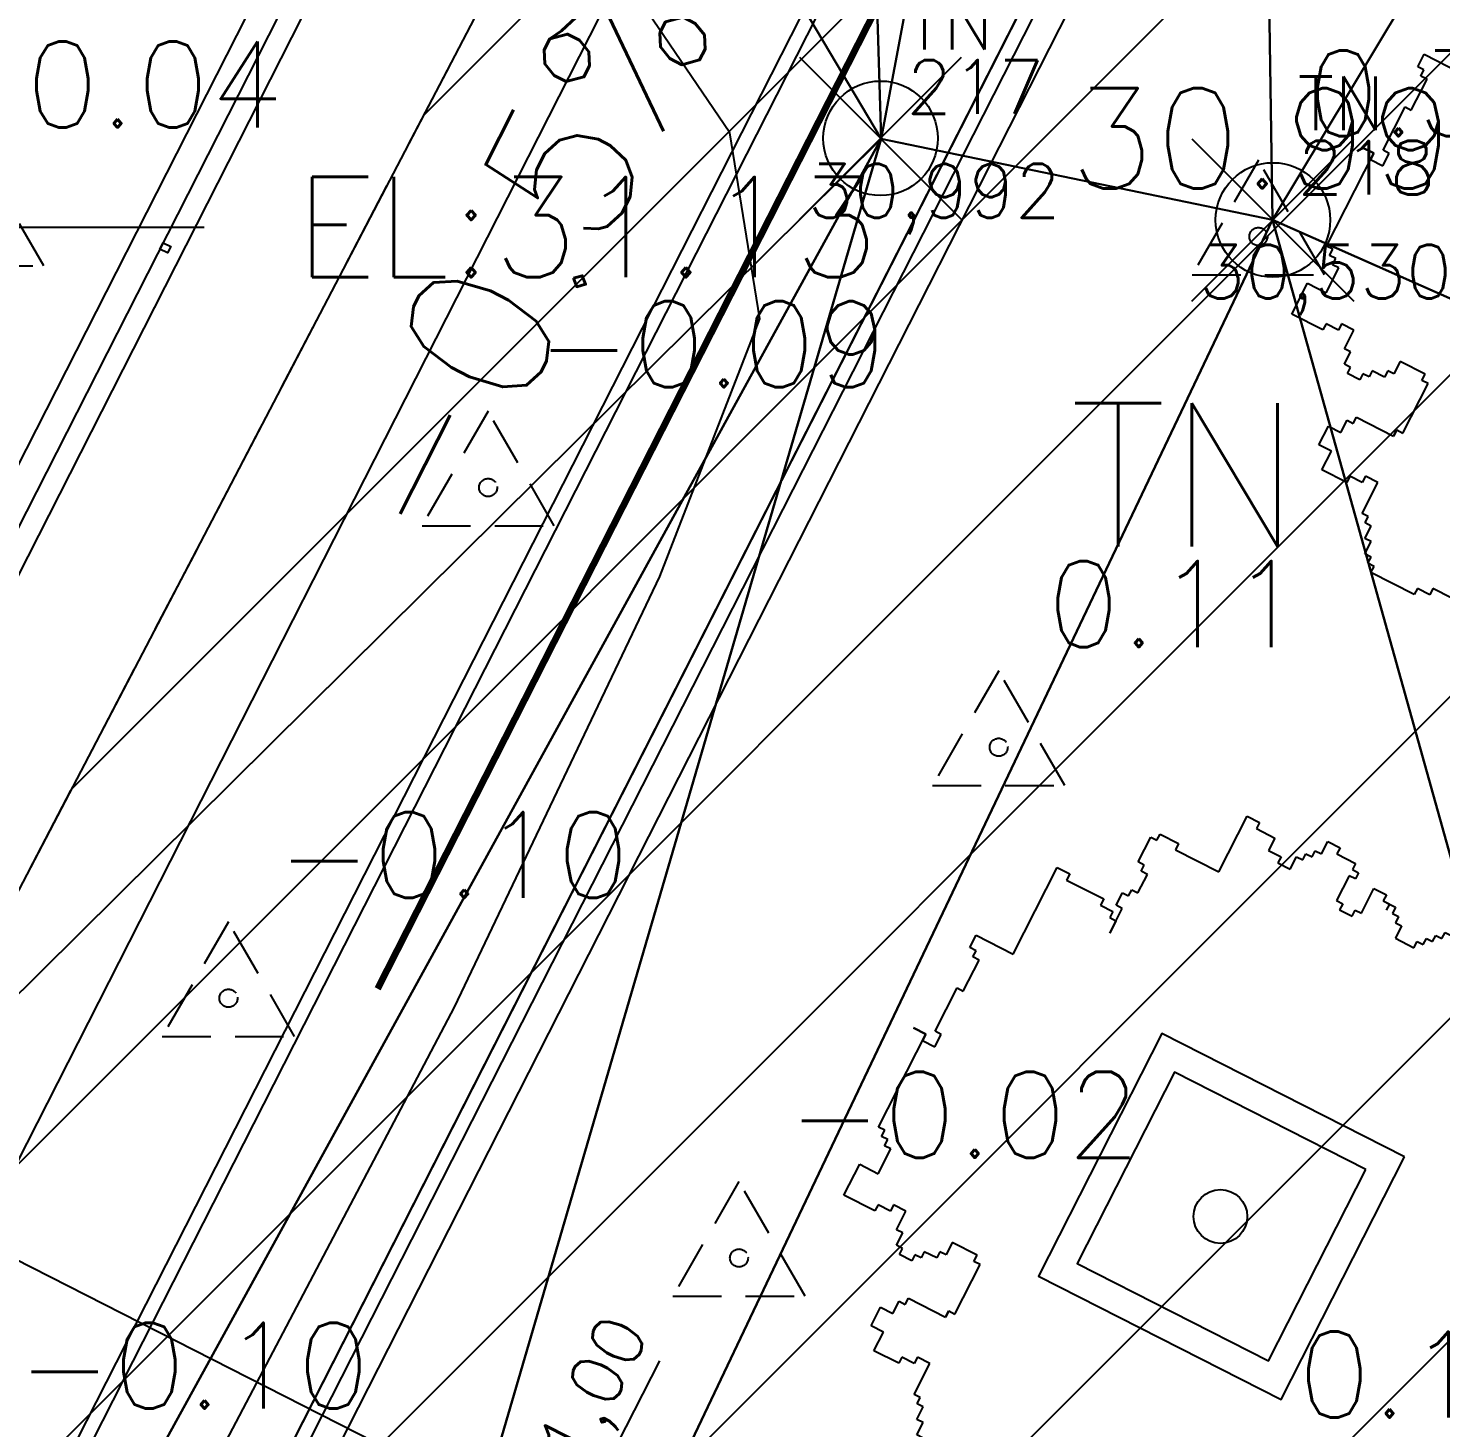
# Model space of a CAD drawing. Header units: metres. Extents: x 543100 to 543604, y 9574012 to 9574398.
# Drawn here: x 543218.71 to 543228.57, y 9574293.94 to 9574303.71 of the extents above; entities that cross this region are included whole.
import ezdxf

# ---------------------------------------------------------------- set-up
doc = ezdxf.new("R2010")
doc.units = ezdxf.units.M
doc.header["$LTSCALE"] = 0.1
for name, pattern in [('CONTINUO', [0]), ('DASHED2', [9.524999999999999, 6.35, -3.175]), ('HIDDEN', [9.524999999999999, 6.35, -3.175])]:
    doc.linetypes.add(name, pattern=pattern)
for name, color, linetype in [('###C_TOPO_TEXT', 7, 'Continuous'), ('#PROJ_PLATOS', 2, 'HIDDEN'), ('_TN', 2, 'CONTINUO'), ('Area praça', 5, 'Continuous'), ('C-TOPO-TEXT', 7, 'Continuous'), ('CurvasTG', 7, 'CONTINUO'), ('HACHURA', 1, 'Continuous'), ('IMPL_CANTEIRO', 8, 'Continuous'), ('IMPL_CERCA', 8, 'Continuous'), ('IMPL_MEIO FIO', 8, 'Continuous'), ('IMPL_NIVEL', 8, 'Continuous'), ('IMPL_VEGETAÇÃO', 8, 'Continuous'), ('IMPL_ÁRVORES', 8, 'Continuous'), ('IMPLANTAÇÃO', 1, 'Continuous'), ('MalhaTriTG', 7, 'CONTINUO'), ('PROJ_PLATOS', 2, 'DASHED2'), ('PROJ_TERRA_PERFIS', 2, 'Continuous'), ('TOPO_PONTOS', 2, 'Continuous'), ('V-NODE', 1, 'Continuous'), ('V-NODE-TEXT', 1, 'Continuous'), ('XREF_IMPLNTACAO', 2, 'Continuous')]:
    doc.layers.add(name, color=color, linetype=linetype)
doc.layers.get('IMPLANTAÇÃO').off()
doc.styles.add('ROMANS', font='romans', dxfattribs={"height": 0.2})
doc.styles.add('SIMPLEX', font='simplex', dxfattribs={"height": 0.2})
doc.styles.get("Standard").update_dxf_attribs({"font": 'simplex.shx'})
doc.dimstyles.get("Standard").update_dxf_attribs({"dimtxt": 0.18, "dimasz": 0.18, "dimexe": 0.18, "dimexo": 0.0625, "dimgap": 0.09, "dimtad": 0, "dimtih": 1, "dimtoh": 1, "dimdec": 4, "dimzin": 0, "dimdsep": 46, "dimtxsty": 'Standard', "dimcen": 0.09, "dimadec": 0, "dimazin": 0, "dimtfac": 1, "dimtdec": 4, "dimtofl": 0, "dimtmove": 0, "dimatfit": 3, "dimfxl": 1, "dimtolj": 1, "dimtzin": 0, "dimarcsym": 0})

# ---------------------------------------------------------------- blocks, each defined once
blk = doc.blocks.new('A$C76815E95')
at = {"layer": 'HACHURA'}
h = blk.add_hatch(dxfattribs=at)
h.set_pattern_fill('ANSI31', color=1, scale=0.5, style=0)
h.set_pattern_definition([(45, (-56.71623454557266, -140.2760906778276), (-1.122532015133644, 1.122532015133644), [])])
h.paths.add_polyline_path([(78.50253660278395, -21.53023425675929), (78.1706479433924, -22.02040452882648), (30.00293476006482, -129.1186275184155), (23.85615117452107, -140.2760906778276), (-56.71623454557266, -83.83502537757158), (-56.29154449922498, -82.40403590723872), (-2.601691384217702, 20.28950879722834), (78.41679475666024, -21.48937489651144)])
at = {"layer": 'HACHURA', "color": 8, "elevation": 30.47163635617762, "flags": 128}
blk.add_lwpolyline([(78.50253660278395, -21.53023425675929), (78.1706479433924, -22.02040452882648), (30.00293476006482, -129.1186275184155), (23.85615117452107, -140.2760906778276), (-56.71623454557266, -83.83502537757158), (-56.29154449922498, -82.40403590723872), (-2.601691384217702, 20.28950879722834), (78.41679475666024, -21.48937489651144)], close=True, dxfattribs=at)
blk = doc.blocks.new('Arv-sup')
at = {"layer": 'IMPL_VEGETAÇÃO', "color": 2}
for p, q in [((-0.415055821887476, 2.138491807605618), (-0.3374561002065271, 2.138491807605618)), ((-0.415055821887476, 2.060930780092463), (-0.415055821887476, 2.138491807605618)), ((-0.3374561002065271, 2.138491807605618), (-0.3374561002065271, 2.09971129384904)), ((-0.8806546373597381, 2.060930780092463), (-0.8030544302922191, 2.060930780092463)), ((-0.8806546373597381, 1.71190549425117), (-0.8806546373597381, 2.060930780092463)), ((-0.8030544302922191, 2.060930780092463), (-0.8030544302922191, 2.022150266335885)), ((-0.4538556827279496, 2.060930780092463), (-0.415055821887476, 2.060930780092463)), ((-0.4538556827279496, 2.022150266335885), (-0.4538556827279496, 2.060930780092463)), ((-0.3374561002065271, 2.09971129384904), (-0.2210565176851027, 2.09971129384904)), ((-0.2210565176851027, 2.09971129384904), (-0.2210565176851027, 2.060930780092463)), ((-0.2210565176851027, 2.060930780092463), (-0.1822566568446291, 2.060930780092463)), ((-0.1822566568446291, 2.060930780092463), (-0.1822566568446291, 2.022150266335885)), ((-0.8030544302922191, 2.022150266335885), (-0.6866548477707966, 2.022150266335885)), ((-0.6866548477707966, 2.022150266335885), (-0.6866548477707966, 1.94458890780669)), ((-0.5314554044088986, 1.983369752579293), (-0.492655543568425, 1.983369752579293)), ((-0.5314554044088986, 1.905808394050112), (-0.5314554044088986, 1.983369752579293)), ((-0.492655543568425, 2.022150266335885), (-0.4538556827279496, 2.022150266335885)), ((-0.492655543568425, 1.983369752579293), (-0.492655543568425, 2.022150266335885)), ((-0.2210565176851027, 2.022150266335885), (-0.2210565176851027, 1.86702788029352)), ((-0.1822566568446291, 2.022150266335885), (-0.2210565176851027, 2.022150266335885)), ((-0.06585707432320476, 2.022150266335885), (0.01174264735774422, 2.022150266335885)), ((-0.06585707432320476, 1.86702788029352), (-0.06585707432320476, 2.022150266335885)), ((0.01174264735774422, 2.022150266335885), (0.01174264735774422, 1.983369752579293)), ((0.01174264735774422, 1.983369752579293), (0.05054250819821782, 1.983369752579293)), ((0.01174264735774422, 1.983369752579293), (0.08934236903869142, 1.983369752579293)), ((0.05054250819821782, 1.983369752579293), (0.05054250819821782, 1.94458890780669)), ((0.08934236903869142, 1.983369752579293), (0.08934236903869142, 1.94458890780669)), ((0.3997412557624873, 1.983369752579293), (0.4773414628300063, 1.983369752579293)), ((0.3997412557624873, 1.94458890780669), (0.3997412557624873, 1.983369752579293)), ((0.4773414628300063, 1.983369752579293), (0.4773414628300063, 1.905808394050112)), ((-0.6866548477707966, 1.94458890780669), (-0.6090551260898476, 1.94458890780669)), ((-0.6090551260898476, 1.94458890780669), (-0.6090551260898476, 1.905808394050112)), ((-0.6090551260898476, 1.905808394050112), (-0.5314554044088986, 1.905808394050112)), ((0.08934236903869142, 1.94458890780669), (0.1281422298791668, 1.94458890780669)), ((0.1281422298791668, 1.94458890780669), (0.1281422298791668, 1.905808394050112)), ((0.1281422298791668, 1.905808394050112), (0.1669420907196404, 1.905808394050112)), ((0.1669420907196404, 1.905808394050112), (0.1669420907196404, 1.828247366536942)), ((0.3221415340815383, 1.905808394050112), (0.3609413949220137, 1.905808394050112)), ((0.3221415340815383, 1.86702788029352), (0.3221415340815383, 1.905808394050112)), ((0.3609413949220137, 1.94458890780669), (0.3997412557624873, 1.94458890780669)), ((0.3609413949220137, 1.905808394050112), (0.3609413949220137, 1.94458890780669)), ((0.4773414628300063, 1.905808394050112), (0.5161413236704799, 1.905808394050112)), ((0.5161413236704799, 1.905808394050112), (0.5161413236704799, 1.86702788029352)), ((-0.2210565176851027, 1.86702788029352), (-0.1822566568446291, 1.86702788029352)), ((-0.1822566568446291, 1.86702788029352), (-0.1822566568446291, 1.828247366536942)), ((-0.1822566568446291, 1.828247366536942), (-0.1046569351636801, 1.828247366536942)), ((-0.1046569351636801, 1.86702788029352), (-0.06585707432320476, 1.86702788029352)), ((-0.1046569351636801, 1.828247366536942), (-0.1046569351636801, 1.86702788029352)), ((0.1669420907196404, 1.828247366536942), (0.2833416732410647, 1.828247366536942)), ((0.2833416732410647, 1.86702788029352), (0.3221415340815383, 1.86702788029352)), ((0.2833416732410647, 1.828247366536942), (0.2833416732410647, 1.86702788029352)), ((0.5161413236704799, 1.86702788029352), (0.6713407670323779, 1.86702788029352)), ((0.6713407670323779, 1.86702788029352), (0.6713407670323779, 1.828247366536942)), ((0.6713407670323779, 1.828247366536942), (0.7101406278728533, 1.828247366536942)), ((0.7101406278728533, 1.828247366536942), (0.7101406278728533, 1.71190549425117)), ((-1.268653245764483, 1.750686008007747), (-1.152253663243059, 1.750686008007747)), ((-1.268653245764483, 1.71190549425117), (-1.268653245764483, 1.750686008007747)), ((-1.152253663243059, 1.750686008007747), (-1.152253663243059, 1.71190549425117)), ((-1.307453106604957, 1.71190549425117), (-1.268653245764483, 1.71190549425117)), ((-1.307453106604957, 1.556783108208819), (-1.307453106604957, 1.71190549425117)), ((-1.152253663243059, 1.71190549425117), (-0.8806546373597381, 1.71190549425117)), ((0.7101406278728533, 1.71190549425117), (0.7489404887133269, 1.71190549425117)), ((0.7489404887133269, 1.71190549425117), (0.7489404887133269, 1.595563621965397)), ((0.7489404887133269, 1.595563621965397), (0.7877403495538022, 1.595563621965397)), ((0.7877403495538022, 1.595563621965397), (0.7877403495538022, 1.440441235923046)), ((-1.268653245764483, 1.556783108208819), (-1.307453106604957, 1.556783108208819)), ((-1.268653245764483, 1.518002594452227), (-1.268653245764483, 1.556783108208819)), ((-1.229853384924008, 1.518002594452227), (-1.268653245764483, 1.518002594452227)), ((-1.229853384924008, 1.401660722166454), (-1.229853384924008, 1.518002594452227)), ((0.9429397929157002, 1.518002594452227), (1.020539514596647, 1.518002594452227)), ((0.9429397929157002, 1.479221749679624), (0.9429397929157002, 1.518002594452227)), ((1.020539514596647, 1.556783108208819), (1.098139236277596, 1.556783108208819)), ((1.020539514596647, 1.518002594452227), (1.020539514596647, 1.556783108208819)), ((1.098139236277596, 1.556783108208819), (1.098139236277596, 1.479221749679624)), ((0.7877403495538022, 1.440441235923046), (0.9041399320752248, 1.440441235923046)), ((0.9041399320752248, 1.479221749679624), (0.9429397929157002, 1.479221749679624)), ((0.9041399320752248, 1.440441235923046), (0.9041399320752248, 1.479221749679624)), ((1.098139236277596, 1.479221749679624), (1.136939097118072, 1.479221749679624)), ((1.136939097118072, 1.479221749679624), (1.136939097118072, 1.440441235923046)), ((1.136939097118072, 1.440441235923046), (1.408538123001392, 1.440441235923046)), ((1.408538123001392, 1.440441235923046), (1.408538123001392, 1.362880208409877)), ((-1.307453106604957, 1.362880208409877), (-1.268653245764483, 1.362880208409877)), ((-1.307453106604957, 1.285318849880682), (-1.307453106604957, 1.362880208409877)), ((-1.268653245764483, 1.401660722166454), (-1.229853384924008, 1.401660722166454)), ((-1.268653245764483, 1.362880208409877), (-1.268653245764483, 1.401660722166454)), ((1.408538123001392, 1.362880208409877), (1.447337983841868, 1.362880208409877)), ((1.447337983841868, 1.362880208409877), (1.447337983841868, 1.324099363637274)), ((-1.695451715009701, 0.7811711779970381), (-1.695451715009701, 1.324099363637274)), ((-1.695451715009701, 1.324099363637274), (-1.617851993328753, 1.324099363637274)), ((-1.617851993328753, 1.324099363637274), (-1.617851993328753, 1.285318849880682)), ((-1.617851993328753, 1.285318849880682), (-1.385052828285906, 1.285318849880682)), ((-1.385052828285906, 1.285318849880682), (-1.385052828285906, 1.246538336124104)), ((-1.268653245764483, 1.285318849880682), (-1.307453106604957, 1.285318849880682)), ((-1.268653245764483, 1.130196463838331), (-1.268653245764483, 1.285318849880682)), ((1.447337983841868, 1.324099363637274), (1.486137844682341, 1.324099363637274)), ((1.486137844682341, 1.324099363637274), (1.486137844682341, 1.285318849880682)), ((1.486137844682341, 1.285318849880682), (1.524937705522817, 1.285318849880682)), ((1.524937705522817, 1.285318849880682), (1.524937705522817, 1.207757822367526)), ((-1.385052828285906, 1.246538336124104), (-1.307453106604957, 1.246538336124104)), ((-1.307453106604957, 1.246538336124104), (-1.307453106604957, 1.207757822367526)), ((-1.307453106604957, 1.207757822367526), (-1.268653245764483, 1.207757822367526)), ((-1.268653245764483, 1.207757822367526), (-1.268653245764483, 1.130196463838331)), ((1.524937705522817, 1.207757822367526), (1.56373756636329, 1.207757822367526)), ((1.56373756636329, 1.207757822367526), (1.56373756636329, 1.130196463838331)), ((1.56373756636329, 1.130196463838331), (1.641337288044239, 1.130196463838331)), ((1.641337288044239, 1.130196463838331), (1.641337288044239, 1.091415950081753)), ((1.641337288044239, 1.091415950081753), (1.718937009725188, 1.091415950081753)), ((1.718937009725188, 1.091415950081753), (1.718937009725188, 1.052635436325176)), ((1.718937009725188, 1.052635436325176), (1.757736870565662, 1.052635436325176)), ((1.757736870565662, 1.052635436325176), (1.757736870565662, 0.8975130502828108)), ((1.641337288044239, 0.8975130502828108), (1.641337288044239, 0.8587322055102078)), ((1.757736870565662, 0.8975130502828108), (1.641337288044239, 0.8975130502828108)), ((1.602537427203764, 0.8587322055102078), (1.602537427203764, 0.7811711779970381)), ((1.641337288044239, 0.8587322055102078), (1.602537427203764, 0.8587322055102078)), ((-1.928250880052548, 0.7811711779970381), (-1.695451715009701, 0.7811711779970381)), ((-1.928250880052548, 0.7036101504838825), (-1.928250880052548, 0.7811711779970381)), ((1.602537427203764, 0.7811711779970381), (1.718937009725188, 0.7811711779970381)), ((1.718937009725188, 0.7811711779970381), (1.718937009725188, 0.7423906642404603)), ((1.718937009725188, 0.7423906642404603), (1.796536731406137, 0.7423906642404603)), ((1.796536731406137, 0.7423906642404603), (1.796536731406137, 0.7036101504838825)), ((-1.889451019212073, 0.7036101504838825), (-1.928250880052548, 0.7036101504838825)), ((-1.889451019212073, 0.6648293057112653), (-1.889451019212073, 0.7036101504838825)), ((-1.850651158371599, 0.6648293057112653), (-1.889451019212073, 0.6648293057112653)), ((-1.850651158371599, 0.470926405912337), (-1.850651158371599, 0.6648293057112653)), ((1.796536731406137, 0.7036101504838825), (1.874136938473656, 0.7036101504838825)), ((1.874136938473656, 0.7036101504838825), (1.874136938473656, 0.5097069196689148)), ((1.835337077633181, 0.5097069196689148), (1.835337077633181, 0.3545845336265643)), ((1.874136938473656, 0.5097069196689148), (1.835337077633181, 0.5097069196689148)), ((-1.889451019212073, 0.470926405912337), (-1.850651158371599, 0.470926405912337)), ((-1.889451019212073, 0.1994621475841996), (-1.889451019212073, 0.470926405912337)), ((1.835337077633181, 0.3545845336265643), (1.91293679931413, 0.3545845336265643)), ((1.91293679931413, 0.3545845336265643), (1.91293679931413, 0.3158040198699723)), ((1.91293679931413, 0.3158040198699723), (1.990536520995079, 0.3158040198699723)), ((1.990536520995079, 0.3158040198699723), (1.990536520995079, 0.2382429923568168)), ((1.990536520995079, 0.2382429923568168), (2.029336381835552, 0.2382429923568168)), ((2.029336381835552, 0.2382429923568168), (2.029336381835552, 0.08312060631445206)), ((-2.005850601733496, 0.1606816338276218), (-1.928250880052548, 0.1606816338276218)), ((-1.928250880052548, 0.1606816338276218), (-2.005850601733496, 0.1606816338276218)), ((-1.928250880052548, 0.1606816338276218), (-1.928250880052548, 0.121901120071044)), ((-1.928250880052548, -0.4210273965852167), (-1.928250880052548, 0.1606816338276218)), ((-1.850651158371599, 0.1994621475841996), (-1.889451019212073, 0.1994621475841996)), ((-1.850651158371599, 0.121901120071044), (-1.850651158371599, 0.1994621475841996)), ((-1.928250880052548, 0.121901120071044), (-1.850651158371599, 0.121901120071044)), ((1.874136938473656, 0.08312060631445206), (1.874136938473656, -0.1107826245005015)), ((2.029336381835552, 0.08312060631445206), (1.874136938473656, 0.08312060631445206)), ((1.874136938473656, -0.1107826245005015), (1.91293679931413, -0.1107826245005015)), ((1.91293679931413, -0.1107826245005015), (1.91293679931413, -0.4210273965852167)), ((-1.889451019212073, -0.4210273965852167), (-1.928250880052548, -0.4210273965852167)), ((-1.889451019212073, -0.4598079103417945), (-1.889451019212073, -0.4210273965852167)), ((-1.850651158371599, -0.4598079103417945), (-1.889451019212073, -0.4598079103417945)), ((-1.850651158371599, -0.4985884240983864), (-1.850651158371599, -0.4598079103417945)), ((1.757736870565662, -0.4598079103417945), (1.757736870565662, -0.4985884240983864)), ((1.835337077633181, -0.4598079103417945), (1.757736870565662, -0.4598079103417945)), ((1.835337077633181, -0.4210273965852167), (1.835337077633181, -0.4598079103417945)), ((1.91293679931413, -0.4210273965852167), (1.835337077633181, -0.4210273965852167)), ((-1.811851297531124, -0.4985884240983864), (-1.850651158371599, -0.4985884240983864)), ((-1.811851297531124, -0.653710810140737), (-1.811851297531124, -0.4985884240983864)), ((1.718937009725188, -0.4985884240983864), (1.718937009725188, -0.7700526824265097)), ((1.757736870565662, -0.4985884240983864), (1.718937009725188, -0.4985884240983864)), ((-1.928250880052548, -0.653710810140737), (-1.811851297531124, -0.653710810140737)), ((-1.928250880052548, -0.8476137099396652), (-1.928250880052548, -0.653710810140737)), ((-1.656651854169227, -0.7700526824265097), (-1.656651854169227, -0.8088331961830875)), ((-1.579052132488278, -0.7700526824265097), (-1.656651854169227, -0.7700526824265097)), ((-1.579052132488278, -0.8863942236962572), (-1.579052132488278, -0.7700526824265097)), ((1.718937009725188, -0.7700526824265097), (1.757736870565662, -0.7700526824265097)), ((1.757736870565662, -0.7700526824265097), (1.757736870565662, -0.8088331961830875)), ((-1.734251575850176, -0.8476137099396652), (-1.928250880052548, -0.8476137099396652)), ((-1.734251575850176, -0.8088331961830875), (-1.734251575850176, -0.8476137099396652)), ((-1.656651854169227, -0.8088331961830875), (-1.734251575850176, -0.8088331961830875)), ((-1.268653245764483, -0.8088331961830875), (-1.268653245764483, -0.8863942236962572)), ((-1.113453802402585, -0.8088331961830875), (-1.268653245764483, -0.8088331961830875)), ((-1.113453802402585, -0.8476137099396652), (-1.113453802402585, -0.8088331961830875)), ((-1.07465394156211, -0.8476137099396652), (-1.113453802402585, -0.8476137099396652)), ((-1.07465394156211, -1.15785848202438), (-1.07465394156211, -0.8476137099396652)), ((1.757736870565662, -0.8088331961830875), (1.796536731406137, -0.8088331961830875)), ((1.796536731406137, -0.8088331961830875), (1.796536731406137, -0.8476137099396652)), ((1.796536731406137, -0.8476137099396652), (1.835337077633181, -0.8476137099396652)), ((1.835337077633181, -0.8476137099396652), (1.835337077633181, -0.9251750684688602)), ((-1.540252271647804, -0.8863942236962572), (-1.579052132488278, -0.8863942236962572)), ((-1.540252271647804, -0.963955582225438), (-1.540252271647804, -0.8863942236962572)), ((-1.385052828285906, -0.9251750684688602), (-1.385052828285906, -0.963955582225438)), ((-1.307453106604957, -0.9251750684688602), (-1.385052828285906, -0.9251750684688602)), ((-1.307453106604957, -0.8863942236962572), (-1.307453106604957, -0.9251750684688602)), ((-1.268653245764483, -0.8863942236962572), (-1.307453106604957, -0.8863942236962572)), ((1.796536731406137, -0.9251750684688602), (1.796536731406137, -0.963955582225438)), ((1.835337077633181, -0.9251750684688602), (1.796536731406137, -0.9251750684688602)), ((-1.501452410807329, -0.963955582225438), (-1.540252271647804, -0.963955582225438)), ((-1.501452410807329, -1.00273609598203), (-1.501452410807329, -0.963955582225438)), ((-1.42385268912638, -1.00273609598203), (-1.501452410807329, -1.00273609598203)), ((-1.42385268912638, -0.963955582225438), (-1.42385268912638, -1.00273609598203)), ((-1.385052828285906, -0.963955582225438), (-1.42385268912638, -0.963955582225438)), ((1.718937009725188, -1.00273609598203), (1.718937009725188, -1.041516609738608)), ((1.757736870565662, -1.00273609598203), (1.718937009725188, -1.00273609598203)), ((1.757736870565662, -0.963955582225438), (1.757736870565662, -1.00273609598203)), ((1.796536731406137, -0.963955582225438), (1.757736870565662, -0.963955582225438)), ((1.641337288044239, -1.041516609738608), (1.641337288044239, -1.274200354310153)), ((1.718937009725188, -1.041516609738608), (1.641337288044239, -1.041516609738608)), ((-1.113453802402585, -1.15785848202438), (-1.07465394156211, -1.15785848202438)), ((-1.113453802402585, -1.196638995780958), (-1.113453802402585, -1.15785848202438)), ((-1.113453802402585, -1.15785848202438), (-1.113453802402585, -1.196638995780958)), ((-1.113453802402585, -1.196638995780958), (-1.113453802402585, -1.15785848202438)), ((-1.385052828285906, -1.235419840553575), (-1.346252967445432, -1.235419840553575)), ((-1.385052828285906, -1.312980868066731), (-1.385052828285906, -1.235419840553575)), ((-1.346252967445432, -1.196638995780958), (-1.113453802402585, -1.196638995780958)), ((-1.346252967445432, -1.235419840553575), (-1.346252967445432, -1.196638995780958)), ((1.098139236277596, -1.235419840553575), (1.098139236277596, -1.468103254109096)), ((1.136939097118072, -1.235419840553575), (1.098139236277596, -1.235419840553575)), ((1.29213854047997, -1.196638995780958), (1.136939097118072, -1.196638995780958)), ((1.136939097118072, -1.196638995780958), (1.136939097118072, -1.235419840553575)), ((1.29213854047997, -1.235419840553575), (1.29213854047997, -1.196638995780958)), ((1.330938401320443, -1.235419840553575), (1.29213854047997, -1.235419840553575)), ((1.330938401320443, -1.312980868066731), (1.330938401320443, -1.235419840553575)), ((-1.462652549966855, -1.312980868066731), (-1.385052828285906, -1.312980868066731)), ((-1.462652549966855, -1.429322740352504), (-1.462652549966855, -1.312980868066731)), ((1.369738262160919, -1.312980868066731), (1.330938401320443, -1.312980868066731)), ((1.369738262160919, -1.351761381823323), (1.369738262160919, -1.312980868066731)), ((1.524937705522817, -1.274200354310153), (1.524937705522817, -1.351761381823323)), ((1.641337288044239, -1.274200354310153), (1.524937705522817, -1.274200354310153)), ((1.524937705522817, -1.351761381823323), (1.369738262160919, -1.351761381823323)), ((-1.385052828285906, -1.429322740352504), (-1.462652549966855, -1.429322740352504)), ((-1.385052828285906, -1.545664612638276), (-1.385052828285906, -1.429322740352504)), ((-1.152253663243059, -1.468103254109096), (-1.152253663243059, -1.506883767865673)), ((-1.07465394156211, -1.468103254109096), (-1.152253663243059, -1.468103254109096)), ((-1.07465394156211, -1.662006153908024), (-1.07465394156211, -1.468103254109096)), ((1.098139236277596, -1.468103254109096), (1.136939097118072, -1.468103254109096)), ((1.136939097118072, -1.468103254109096), (1.136939097118072, -1.623225640151446)), ((-1.229853384924008, -1.545664612638276), (-1.385052828285906, -1.545664612638276)), ((-1.229853384924008, -1.506883767865673), (-1.229853384924008, -1.545664612638276)), ((-1.152253663243059, -1.506883767865673), (-1.229853384924008, -1.506883767865673)), ((1.098139236277596, -1.623225640151446), (1.098139236277596, -1.662006153908024)), ((1.136939097118072, -1.623225640151446), (1.098139236277596, -1.623225640151446)), ((-1.035854080721636, -1.662006153908024), (-1.07465394156211, -1.662006153908024)), ((-1.035854080721636, -1.700786998680641), (-1.035854080721636, -1.662006153908024)), ((-0.9970542198811607, -1.700786998680641), (-1.035854080721636, -1.700786998680641)), ((-0.9970542198811607, -1.778348026193797), (-0.9970542198811607, -1.700786998680641)), ((1.059339375437123, -1.662006153908024), (1.059339375437123, -1.739567512437219)), ((1.098139236277596, -1.662006153908024), (1.059339375437123, -1.662006153908024)), ((-0.9582543590406871, -1.778348026193797), (-0.9970542198811607, -1.778348026193797)), ((-0.9582543590406871, -1.855909053706966), (-0.9582543590406871, -1.778348026193797)), ((0.5937410453514289, -1.778348026193797), (0.5937410453514289, -1.817128539950389)), ((0.7489404887133269, -1.778348026193797), (0.5937410453514289, -1.778348026193797)), ((0.7489404887133269, -1.817128539950389), (0.7489404887133269, -1.778348026193797)), ((1.020539514596647, -1.739567512437219), (1.020539514596647, -1.894689898479569)), ((1.059339375437123, -1.739567512437219), (1.020539514596647, -1.739567512437219)), ((-0.9194544982002117, -1.855909053706966), (-0.9582543590406871, -1.855909053706966)), ((-0.9194544982002117, -1.894689898479569), (-0.9194544982002117, -1.855909053706966)), ((-0.5314554044088986, -1.855909053706966), (-0.5314554044088986, -1.894689898479569)), ((-0.2986562393660517, -1.855909053706966), (-0.5314554044088986, -1.855909053706966)), ((-0.1434567960041537, -1.817128539950389), (-0.2986562393660517, -1.817128539950389)), ((-0.2986562393660517, -1.817128539950389), (-0.2986562393660517, -1.855909053706966)), ((-0.1434567960041537, -1.894689898479569), (-0.1434567960041537, -1.817128539950389)), ((0.5161413236704799, -1.855909053706966), (0.5161413236704799, -1.894689898479569)), ((0.5549411845109553, -1.855909053706966), (0.5161413236704799, -1.855909053706966)), ((0.5549411845109553, -1.817128539950389), (0.5549411845109553, -1.855909053706966)), ((0.5937410453514289, -1.817128539950389), (0.5549411845109553, -1.817128539950389)), ((0.7877403495538022, -1.817128539950389), (0.7489404887133269, -1.817128539950389)), ((0.7877403495538022, -1.894689898479569), (0.7877403495538022, -1.817128539950389)), ((-0.8806546373597381, -1.894689898479569), (-0.9194544982002117, -1.894689898479569)), ((-0.8806546373597381, -1.933470412236161), (-0.8806546373597381, -1.894689898479569)), ((-0.6090551260898476, -1.933470412236161), (-0.8806546373597381, -1.933470412236161)), ((-0.6090551260898476, -1.894689898479569), (-0.6090551260898476, -1.933470412236161)), ((-0.5314554044088986, -1.894689898479569), (-0.6090551260898476, -1.894689898479569)), ((-0.1822566568446291, -2.204934670564285), (-0.1822566568446291, -1.894689898479569)), ((-0.1822566568446291, -1.894689898479569), (-0.1434567960041537, -1.894689898479569)), ((0.4385411166029627, -1.894689898479569), (0.4385411166029627, -2.011031439749317)), ((0.5161413236704799, -1.894689898479569), (0.4385411166029627, -1.894689898479569)), ((0.8265402103942758, -1.894689898479569), (0.7877403495538022, -1.894689898479569)), ((0.8265402103942758, -1.933470412236161), (0.8265402103942758, -1.894689898479569)), ((0.9817396537561738, -1.933470412236161), (0.8265402103942758, -1.933470412236161)), ((0.9817396537561738, -1.894689898479569), (0.9817396537561738, -1.933470412236161)), ((1.020539514596647, -1.894689898479569), (0.9817396537561738, -1.894689898479569)), ((0.2057419515601158, -2.049812284521934), (0.2057419515601158, -2.088592798278512)), ((0.3997412557624873, -2.049812284521934), (0.2057419515601158, -2.049812284521934)), ((0.3997412557624873, -2.011031439749317), (0.3997412557624873, -2.049812284521934)), ((0.4385411166029627, -2.011031439749317), (0.3997412557624873, -2.011031439749317)), ((0.1281422298791668, -2.12737331203509), (0.1281422298791668, -2.166153825791667)), ((0.1669420907196404, -2.12737331203509), (0.1281422298791668, -2.12737331203509)), ((0.1669420907196404, -2.088592798278512), (0.1669420907196404, -2.12737331203509)), ((0.2057419515601158, -2.088592798278512), (0.1669420907196404, -2.088592798278512)), ((0.01174264735774422, -2.204934670564285), (-0.1822566568446291, -2.204934670564285)), ((0.01174264735774422, -2.166153825791667), (0.01174264735774422, -2.204934670564285)), ((0.1281422298791668, -2.166153825791667), (0.01174264735774422, -2.166153825791667))]:
    blk.add_line(p, q, dxfattribs=at)
blk.add_circle((0, 1.4210854715202e-14), 0.15, dxfattribs=at)
blk = doc.blocks.new('nível-ct-04')
h = blk.add_hatch(color=8)
h.paths.add_polyline_path([(1.047825605148458, -1.31934870298603), (0.8978256051484581, -1.31934870298603), (0.8978256051484581, -1.469348702986029, 0.4142135623730958)])
h.paths.add_polyline_path([(0.8978256051484581, -1.169348702986028, 0.4142135623730958), (0.7478256051484582, -1.31934870298603), (0.8978256051484585, -1.31934870298603)])
for p, q in [((0.8978256051484581, -1.544348702986028), (0.8978256051484581, -1.094348702986029)), ((0.6728256051484585, -1.31934870298603), (1.803147779103823, -1.31934870298603))]:
    blk.add_line(p, q)
blk.add_circle((0.8978256051484581, -1.31934870298603), 0.15)
at = {"style": 'ROMANS'}
blk.add_attdef('0.00', (1.117159978211194, -1.257458989557616), '', height=0.15, dxfattribs=at)
blk = doc.blocks.new('CERCA')
at = {"layer": 'IMPL_CERCA', "color": 3}
blk.add_lwpolyline([(-0.02499999990686774, 0), (0.02500000002328306, 0), (0.02500000002328306, -0.06000000052154064), (-0.02499999990686774, -0.06000000052154064)], close=True, dxfattribs=at)
blk = doc.blocks.new('A$C00972E22')
at = {"layer": 'CurvasTG', "color": 1, "linetype": 'CONTINUO', "elevation": 31, "flags": 128}
blk.add_lwpolyline([(61.34383847960271, 58.16363937035203), (58.48142032488249, 59.33823710866272), (56.35533196968026, 60.29995072074234), (54.03577868151478, 61.51128869690001), (51.80674377293326, 62.91540491580963), (49.8089491429273, 64.40421263128519), (48.14730133372359, 65.85681495815516), (46.88176910136826, 67.19263183139265), (45.89257004181854, 68.49235050752759), (45.01498395879753, 69.8769750688225), (44.13940259744413, 71.42549369297922), (43.37666543596424, 73.04883094877005), (42.89272388885729, 74.61589549668133), (42.79811137006618, 76.03707525320351), (42.98168928478844, 77.38867514953017), (43.27690103859641, 78.78847936913371), (43.54026136244647, 80.30433868058026), (43.72057029488496, 81.8043701723218), (43.78969920123927, 83.10675751231611), (43.73769404902123, 84.11137923784554), (43.62729920004494, 85.04489333368838), (43.53943361877464, 86.21565265767276), (43.51910592638887, 87.8737687729299), (43.46768337744288, 90.03638806380332), (43.25062288274057, 92.66241562739015), (42.78706634719856, 95.63057155534625), (42.21089564054273, 98.49883592501283), (41.70967762568034, 100.7450038120151), (41.42356145638041, 102.1140390578657), (41.30302544799633, 103.4195805992931), (41.25113021093421, 105.7424361314625), (41.17110322252847, 109.8068595156074), (40.96683944505639, 114.9108892250806), (40.54240071377717, 119.9960098881274), (39.86257929936983, 124.2344129551202), (39.13508923421614, 127.7211171165109), (38.62837499077432, 130.7818478774279), (38.52134943264537, 133.6899909768254), (38.63479902385734, 136.5095730628818), (38.69997861539014, 139.2522810138762), (38.52025077934377, 141.8831368666142), (38.18740894482471, 144.1805032882839), (37.86535425181501, 145.8760781027377), (37.68096458702348, 146.7946187667549), (37.61302481894381, 147.1331212613732), (37.60329655767418, 147.1816411931068), (37.5856467646081, 147.2324679531157), (37.46236378676258, 147.5868260487914), (37.12784131872468, 148.5481737740338), (36.52098534745164, 150.2833222765476), (35.75875101727434, 152.4124941639602), (35.00260575744323, 154.4192649107426), (34.37996015301906, 155.9251735080034), (33.88199738203548, 157.1036130469292), (33.46584377507679, 158.2659401334822), (33.09323602193035, 159.6491114646196), (32.7443522347603, 161.19248409383), (32.40398088819347, 162.761015156284), (32.09603476175107, 164.2971133571118), (32.00092385639437, 166.0529936738312), (32.3381824803073, 168.3583226464689), (33.24829994863831, 171.3765125293285), (34.5555856062565, 174.605958443135), (36.00530380406417, 177.3788012247533), (37.36543295881711, 179.286452524364), (38.4948077222798, 180.9574072565883), (39.27497681067325, 183.2794311530888), (39.63443353376351, 186.8102365974337), (39.68944960064255, 190.7873225584626), (39.60324131208472, 194.1181346587837), (39.41104919672944, 196.0387126002461), (38.63621067418717, 197.0994724202901), (36.67408738960512, 198.179424231872), (33.21169667574577, 199.9095909837633), (29.10267863818444, 201.9290469326079), (25.49232906918041, 203.6288791578263), (23.25323540740646, 204.5542781185359), (22.16715166321956, 204.8668477144092), (21.74312349152751, 204.8822952210903), (21.5625166434329, 204.8626775257289), (21.49597727810033, 204.8554499540478), (21.48647165461443, 204.8544174414128)], dxfattribs=at)
at = {"layer": 'IMPL_CANTEIRO'}
blk.add_line((46.07588276127353, 192.8642390426248), (44.17588276136667, 192.8642390426248), dxfattribs=at)
for points in [[(46.07588276127353, 192.8642390407622), (44.17588276136667, 192.8642390407622), (44.17588276136667, 190.9642390422523), (46.07588276127353, 190.9642390422523)], [(45.8758827613201, 192.6642390415072), (44.3758827613201, 192.6642390415072), (44.3758827613201, 191.1642390415072), (45.8758827613201, 191.1642390415072)]]:
    blk.add_lwpolyline(points, close=True, dxfattribs=at)
at = {"layer": 'IMPL_CERCA'}
for p, q in [((35.45588274707552, 227.1066698338836), (35.45588275440969, 100.0984222386032)), ((35.45588274707552, 227.1066698338836), (35.45588275440969, 100.0984222386032)), ((35.60588274738787, 221.9614853579645), (35.60588275443297, 100.0984222386032))]:
    blk.add_line(p, q, dxfattribs=at)
at = {"layer": 'IMPL_MEIO FIO', "color": 1}
for p, q in [((35.25588274712209, 226.9000361710787), (35.25588275445625, 100.1813378669322)), ((38.70664479886182, 198.8681923337281), (38.70639704063069, 100.1595694292337)), ((38.80639703280758, 198.9431871939451), (38.80639704072382, 110.7231081891805)), ((40.05639703234192, 198.9431871976703), (40.05639703653287, 110.7228321302682)), ((37.4566201698035, 198.8371305949986), (37.45639717753511, 100.1595799587667))]:
    blk.add_line(p, q, dxfattribs=at)
at = {"layer": 'IMPL_MEIO FIO'}
for points in [[(49.73021164140664, 208.937865935266, 0.4046900807881328), (40.05639703234192, 198.9431871976703, 3.03149383033688e-10), (40.05639703653287, 110.7228313833475, 3059019602.697577)], [(49.73347349534743, 208.8379191476852, 0.4046900807777953), (40.15639703243505, 198.9431871976703), (40.15639703650959, 110.7228313833475)], [(49.73999720334541, 208.6380255725235, 0.4046900807666199), (40.35639703238849, 198.9431871976703), (40.35639703646302, 110.7228313833475)]]:
    blk.add_lwpolyline(points, format="xyb", dxfattribs=at)
at = {"layer": 'IMPL_CERCA', "rotation": 90.00000000330859}
blk.add_blockref('CERCA', (35.45588274893817, 194.5972031503916), dxfattribs=at)
at = {"layer": 'IMPL_NIVEL', "xscale": 2.400000002235174, "yscale": 2.400000002235174, "zscale": 2.400000002235174, "rotation": 90}
blk.add_blockref('nível-ct-04', (38.91969830228481, 184.9110564365983), dxfattribs=at).add_auto_attribs({'0.00': '+31,00'})
at = {"layer": 'IMPL_ÁRVORES', "xscale": 1.25, "yscale": 1.25, "zscale": 1.25}
for p in [(45.11880432209, 198.8106344062835), (45.11880432209, 191.910634405911)]:
    blk.add_blockref('Arv-sup', p, dxfattribs=at)
blk = doc.blocks.new('Base_Implantacao')
at = {"layer": 'Area praça'}
blk.add_lwpolyline([(543169.375966441, 9574203.375737434), (543253.5850714714, 9574146.03478178), (543319.7998506648, 9574291.166109739), (543234.3774111079, 9574331.16525853)], close=True, dxfattribs=at)
at = {"layer": 'IMPLANTAÇÃO', "rotation": 333.0393706475627}
blk.add_blockref('A$C00972E22', (543099.8097354489, 9574144.815856133), dxfattribs=at)
at = {"layer": 'MalhaTriTG', "color": 132}
mesh = blk.add_polyface(dxfattribs=at)
corners = [(543224.664, 9574302.936, 30.992), (543210.265, 9574288.67, 31.209), (543216.703, 9574288.465, 31.154), (543213.734, 9574321.335, 30.969), (543218.85, 9574331.345, 30.895), (543226.223, 9574326.207, 30.933), (543224.268, 9574315.932, 31.062), (543219.876, 9574286.567, 30.533), (543193.607, 9574282.384, 31.298), (543227.396, 9574302.372, 30.53), (543227.186, 9574316.359, 31.22), (543239.215, 9574322.014, 30.485), (543230.57, 9574334.709, 30.757), (543225.45, 9574344.044, 30.865), (543250.101, 9574371.359, 30.793), (543235.218, 9574379.328, 30.85), (543243.115, 9574295.416, 30.237), (543260.488, 9574287.844, 29.96), (543254.859, 9574311.797, 30.344), (543254.233, 9574321.821, 30.714), (543271.924, 9574304.366, 30.172), (543267.489, 9574362.43, 30.657), (543240.338, 9574372.751, 30.753), (543240.528, 9574376.308, 30.661), (543253.768, 9574378.732, 30.858), (543253.993, 9574377.599, 30.878), (543254.701, 9574379.306, 30.904), (543255.768, 9574376.437, 30.874), (543276.872, 9574367.935, 30.831), (543257.017, 9574378.285, 30.88)]
mesh.append_faces([[corners[k] for k in face] for face in [(0, 1, 2), (0, 3, 1), (4, 3, 5), (0, 6, 3), (5, 3, 6), (2, 7, 0), (3, 8, 1), (0, 9, 10), (9, 0, 7), (10, 9, 11), (10, 5, 6), (4, 12, 13), (4, 5, 12), (11, 12, 5), (13, 12, 14), (5, 10, 11), (6, 0, 10), (3, 4, 15), (15, 4, 13), (9, 16, 11), (16, 17, 18), (19, 18, 20), (20, 18, 17), (19, 21, 12), (19, 11, 18), (18, 11, 16), (22, 14, 23), (13, 14, 22), (23, 14, 24), (22, 23, 15), (23, 24, 15), (24, 14, 25), (24, 25, 26), (15, 24, 26), (14, 27, 25), (15, 13, 22), (21, 28, 29), (25, 29, 26), (29, 25, 27), (29, 27, 21), (21, 27, 14), (21, 14, 12), (19, 12, 11)]], dxfattribs={"color": 132})
mesh = blk.add_polyface(dxfattribs=at)
corners = [(543171.354, 9574251.993, 31.713), (543171.446, 9574245.35, 31.562), (543174.643, 9574250.343, 31.617), (543177.486, 9574251.493, 31.583), (543176.945, 9574251.63, 31.885), (543181.596, 9574259.408, 31.511), (543185.749, 9574267.493, 31.344), (543187.66, 9574251.739, 31.282), (543167.995, 9574247.104, 31.561), (543167.97, 9574247.095, 31.529), (543196.349, 9574252.1, 31.162), (543195.063, 9574265.953, 31.204), (543195.272, 9574266.43, 31.205), (543200.055, 9574258.953, 31), (543193.607, 9574282.384, 31.298), (543198.328, 9574272.347, 31.094), (543205.574, 9574256.078, 30.667), (543204.251, 9574268.12, 30.896), (543200.318, 9574249.958, 30.749), (543201.775, 9574278.74, 31.049), (543219.876, 9574286.567, 30.533), (543210.265, 9574288.67, 31.209), (543221.894, 9574259.531, 30.495), (543209.413, 9574244.793, 30.556), (543240.585, 9574250.291, 30.176), (543233.957, 9574278.918, 30.446), (543223.881, 9574236.865, 30.379), (543216.703, 9574288.465, 31.154), (543227.396, 9574302.372, 30.53), (543243.115, 9574295.416, 30.237), (543251.291, 9574270.529, 30.114), (543259.882, 9574241.736, 30.032), (543260.488, 9574287.844, 29.96), (543270.435, 9574261.497, 30.138)]
mesh.append_faces([[corners[k] for k in face] for face in [(0, 1, 2), (2, 3, 4), (0, 4, 5), (4, 0, 2), (5, 4, 3), (0, 5, 6), (3, 7, 5), (8, 0, 9), (7, 10, 11), (12, 11, 13), (11, 6, 5), (14, 6, 15), (12, 6, 11), (15, 6, 12), (6, 14, 0), (11, 10, 13), (11, 5, 7), (16, 17, 13), (17, 12, 13), (18, 16, 13), (15, 17, 19), (15, 12, 17), (20, 19, 17), (21, 14, 19), (13, 10, 18), (17, 22, 20), (22, 16, 23), (24, 25, 22), (22, 17, 16), (24, 22, 26), (23, 16, 18), (25, 20, 22), (21, 20, 27), (20, 21, 19), (20, 25, 28), (29, 28, 25), (19, 14, 15), (25, 24, 30), (29, 25, 30), (24, 31, 30), (29, 30, 32), (33, 30, 31), (33, 32, 30)]], dxfattribs={"color": 132})
blk = doc.blocks.new('*U95', base_point=(543227.4, 9574302.37, 30.53))
at = {"layer": 'V-NODE', "lineweight": -2}
for p, q in [((543226.8343145751, 9574301.804314574, 30.53), (543227.965685425, 9574302.935685424, 30.53)), ((543226.8343145751, 9574302.935685424, 30.53), (543227.965685425, 9574301.804314574, 30.53))]:
    blk.add_line(p, q, dxfattribs=at)
blk.add_circle((543227.4, 9574302.37, 30.53), 0.4, dxfattribs=at)
at = {"layer": 'V-NODE-TEXT', "linetype": 'ByBlock'}
for s, insert, char_height, attachment_point in [('30.53', (543228.715685425, 9574302.37), 0.7, 4), ('TN', (543228.715685425, 9574300.52), 1, 1)]:
    blk.add_mtext(s, dxfattribs=dict(at, insert=insert, char_height=char_height, attachment_point=attachment_point))
blk = doc.blocks.new('*U162', base_point=(543224.66, 9574302.94, 30.992))
at = {"layer": 'V-NODE', "lineweight": -2}
for p, q in [((543224.0943145751, 9574302.374314575, 30.992), (543225.225685425, 9574303.505685424, 30.992)), ((543224.0943145751, 9574303.505685424, 30.992), (543225.225685425, 9574302.374314575, 30.992))]:
    blk.add_line(p, q, dxfattribs=at)
blk.add_circle((543224.66, 9574302.94, 30.992), 0.4, dxfattribs=at)
at = {"layer": 'V-NODE-TEXT', "linetype": 'ByBlock'}
for s, insert, char_height, attachment_point in [('30.99', (543225.975685425, 9574302.94), 0.7, 4), ('TN', (543225.975685425, 9574301.09), 1, 1)]:
    blk.add_mtext(s, dxfattribs=dict(at, insert=insert, char_height=char_height, attachment_point=attachment_point))
blk = doc.blocks.new('STA')
blk.add_lwpolyline([(0, 0.9999999999999964), (-0.8660254037844339, -0.5000000000000036), (0.8660254037844339, -0.5000000000000036)], close=True)
blk.add_circle((0, 0), 0.1181215260333346)
blk = doc.blocks.new('SIMB_PONTO')
at = {"color": 0}
blk.add_point((0, 0), dxfattribs=at)
for tag in ['desc:', 'cota:', 'pto:']:
    blk.add_attdef(tag, (0, 0), '', height=1)

msp = doc.modelspace()

# ---------------------------------------------------------------- linework, layer by layer
at = {"layer": '#PROJ_PLATOS'}
msp.add_line((543174.1399279292, 9574212.57016413, 31.4), (543227.8297810442, 9574315.263708834, 30.85), dxfattribs=at)
at = {"layer": 'Area praça'}
msp.add_lwpolyline([(543169.375966441, 9574203.375737434), (543253.5850714714, 9574146.03478178), (543319.7998506648, 9574291.166109739), (543234.3774111079, 9574331.16525853)], close=True, dxfattribs=at)
at = {"layer": 'CurvasTG', "color": 54, "linetype": 'CONTINUO', "elevation": 31, "flags": 128}
msp.add_lwpolyline([(543180.8567422096, 9574168.846215298), (543178.8379535418, 9574171.190913541), (543177.3789520715, 9574173.01202844), (543175.860686001, 9574175.143350868), (543174.5105020562, 9574177.40546101), (543173.4048240714, 9574179.638218945), (543172.5823451582, 9574181.686304733), (543172.0599833244, 9574183.45070737), (543171.7675561619, 9574185.057651604), (543171.6131061589, 9574186.68967112), (543171.5347489861, 9574188.466863515), (543171.5908930423, 9574190.259582028), (543171.8700199086, 9574191.875743812), (543172.4300218759, 9574193.185362544), (543173.2064340722, 9574194.306838015), (543174.1042023359, 9574195.420666538), (543175.0261976792, 9574196.652377827), (543175.8669918124, 9574197.907635177), (543176.5190816202, 9574199.037135275), (543176.9282020055, 9574199.956150973), (543177.2530399442, 9574200.838259757), (543177.7055204309, 9574201.921615269), (543178.4391555866, 9574203.40874059), (543179.3738060402, 9574205.35963654), (543180.370919547, 9574207.798673375), (543181.3034401495, 9574210.654411389), (543182.0902970353, 9574213.472171033), (543182.661915678, 9574215.701462803), (543183.0275857615, 9574217.05142775), (543183.51205381, 9574218.269729173), (543184.5189305568, 9574220.363660919), (543186.2903217522, 9574224.022638233), (543188.4223132101, 9574228.664561907), (543190.3494857607, 9574233.389454113), (543191.6651478104, 9574237.47543638), (543192.5975180691, 9574240.913027601), (543193.5335428229, 9574243.870846016), (543194.7566374968, 9574246.511450147), (543196.1360940698, 9574248.973159615), (543197.4376736599, 9574251.388234325), (543198.4702514886, 9574253.81464889), (543199.2151591937, 9574256.013236772), (543199.6968425165, 9574257.670546144), (543199.9489388973, 9574258.572856465), (543200.0418525708, 9574258.905372329), (543200.0551794707, 9574258.953029612), (543200.0624916289, 9574259.006334461), (543200.1132654729, 9574259.378074115), (543200.2509535282, 9574260.386606082), (543200.496730113, 9574262.20831088), (543200.7826567158, 9574264.45166107), (543201.0185166177, 9574266.583152236), (543201.1462872518, 9574268.207689991), (543201.2367226611, 9574269.48382012), (543201.39277104, 9574270.708498439), (543201.6877585856, 9574272.11027653), (543202.0765235025, 9574273.644089038), (543202.4842819975, 9574275.196466362), (543202.9062373334, 9574276.705234798), (543203.6175409971, 9574278.313404214), (543204.9633315314, 9574280.215280361), (543207.1429171752, 9574282.49282079), (543209.7722849498, 9574284.778590202), (543212.3215915724, 9574286.5928051), (543214.3987869372, 9574287.676476734), (543216.1629936482, 9574288.65379539), (543217.9111274864, 9574290.369746108), (543219.8323078362, 9574293.353847694), (543221.684468496, 9574296.873754), (543223.1177468674, 9574299.88165264), (543223.8171905779, 9574301.680634556), (543223.6074881583, 9574302.977404013), (543222.3482383654, 9574304.829568602), (543220.0465660404, 9574307.941470103), (543217.2997003627, 9574311.604387043), (543214.8523965963, 9574314.756332139), (543213.2762071608, 9574316.596313259), (543212.4498730968, 9574317.367318878), (543212.0789326009, 9574317.573332626), (543211.909060183, 9574317.637730213), (543211.846475608, 9574317.66145564), (543211.8375349544, 9574317.664844986)], dxfattribs=at)
msp.add_lwpolyline([(543180.8567422096, 9574168.846215298), (543178.8379535418, 9574171.190913541), (543177.3789520715, 9574173.01202844), (543175.860686001, 9574175.143350868), (543174.5105020562, 9574177.40546101), (543173.4048240714, 9574179.638218945), (543172.5823451582, 9574181.686304733), (543172.0599833244, 9574183.45070737), (543171.7675561619, 9574185.057651604), (543171.6131061589, 9574186.68967112), (543171.5347489861, 9574188.466863515), (543171.5908930423, 9574190.259582028), (543171.8700199086, 9574191.875743812), (543172.4300218759, 9574193.185362544), (543173.2064340722, 9574194.306838015), (543174.1042023359, 9574195.420666538), (543175.0261976792, 9574196.652377827), (543175.8669918124, 9574197.907635177), (543176.5190816202, 9574199.037135275), (543176.9282020055, 9574199.956150973), (543177.2530399442, 9574200.838259757), (543177.7055204309, 9574201.921615269), (543178.4391555866, 9574203.40874059), (543179.3738060402, 9574205.35963654), (543180.370919547, 9574207.798673375), (543181.3034401495, 9574210.654411389), (543182.0902970353, 9574213.472171033), (543182.661915678, 9574215.701462803), (543183.0275857615, 9574217.05142775), (543183.51205381, 9574218.269729173), (543184.5189305568, 9574220.363660919), (543186.2903217522, 9574224.022638233), (543188.4223132101, 9574228.664561907), (543190.3494857607, 9574233.389454113), (543191.6651478104, 9574237.47543638), (543192.5975180691, 9574240.913027601), (543193.5335428229, 9574243.870846016), (543194.7566374968, 9574246.511450147), (543196.1360940698, 9574248.973159615), (543197.4376736599, 9574251.388234325), (543198.4702514886, 9574253.81464889), (543199.2151591937, 9574256.013236772), (543199.6968425165, 9574257.670546144), (543199.9489388973, 9574258.572856465), (543200.0418525708, 9574258.905372329), (543200.0551794707, 9574258.953029612), (543200.0624916289, 9574259.006334461), (543200.1132654729, 9574259.378074115), (543200.2509535282, 9574260.386606082), (543200.496730113, 9574262.20831088), (543200.7826567158, 9574264.45166107), (543201.0185166177, 9574266.583152236), (543201.1462872518, 9574268.207689991), (543201.2367226611, 9574269.48382012), (543201.39277104, 9574270.708498439), (543201.6877585856, 9574272.11027653), (543202.0765235025, 9574273.644089038), (543202.4842819975, 9574275.196466362), (543202.9062373334, 9574276.705234798), (543203.6175409971, 9574278.313404214), (543204.9633315314, 9574280.215280361), (543207.1429171752, 9574282.49282079), (543209.7722849498, 9574284.778590202), (543212.3215915724, 9574286.5928051), (543214.3987869372, 9574287.676476734), (543216.1629936482, 9574288.65379539), (543217.9111274864, 9574290.369746108), (543219.8323078362, 9574293.353847694), (543221.684468496, 9574296.873754), (543223.1177468674, 9574299.88165264), (543223.8171905779, 9574301.680634556), (543223.6074881583, 9574302.977404013), (543222.3482383654, 9574304.829568602), (543220.0465660404, 9574307.941470103), (543217.2997003627, 9574311.604387043), (543214.8523965963, 9574314.756332139), (543213.2762071608, 9574316.596313259), (543212.4498730968, 9574317.367318878), (543212.0789326009, 9574317.573332626), (543211.909060183, 9574317.637730213), (543211.846475608, 9574317.66145564), (543211.8375349544, 9574317.664844986)], dxfattribs=at)
at = {"layer": 'IMPL_CANTEIRO', "color": 7, "linetype": 'Continuous', "lineweight": -3}
msp.add_line((543214.9357353223, 9574302.32041832, 31.13499999997774), (543219.9357353223, 9574302.32041832, 31.13499999997774), dxfattribs=at)
at = {"layer": 'PROJ_TERRA_PERFIS', "elevation": 31, "flags": 128}
msp.add_lwpolyline([(543205.5864679855, 9574301.745670393), (543326.2333213707, 9574240.377416538)], dxfattribs=at)

# ---------------------------------------------------------------- block references
at = {"layer": '_TN', "color": 3}
ref = msp.add_blockref('SIMB_PONTO', (543224.664, 9574302.936), dxfattribs=at)
ref.add_attrib('PONTO', '217', (543224.839, 9574303.111000001), dxfattribs={"layer": '0', "color": 1, "height": 0.375, "style": 'SIMPLEX'})
ref.add_attrib('DESC', 'TN', (543224.839, 9574303.561), dxfattribs={"layer": '0', "color": 4, "height": 0.375, "style": 'SIMPLEX'})
ref.add_attrib('COTA', '30,992', (543224.1515, 9574302.386), dxfattribs={"layer": '0', "color": 2, "height": 0.375, "style": 'SIMPLEX'})
ref = msp.add_blockref('SIMB_PONTO', (543227.396, 9574302.372), dxfattribs=at)
ref.add_attrib('PONTO', '218', (543227.571, 9574302.547), dxfattribs={"layer": '0', "color": 1, "height": 0.375, "style": 'SIMPLEX'})
ref.add_attrib('DESC', 'TN', (543227.571, 9574302.997), dxfattribs={"layer": '0', "color": 4, "height": 0.375, "style": 'SIMPLEX'})
ref.add_attrib('COTA', '30,530', (543226.8835, 9574301.821999999), dxfattribs={"layer": '0', "color": 2, "height": 0.375, "style": 'SIMPLEX'})
at = {"layer": 'HACHURA', "color": 1}
msp.add_blockref('A$C76815E95', (543230.4314724284, 9574294.974200036, -0.07163635617761699), dxfattribs=at)
at = {"layer": 'PROJ_PLATOS', "color": 2, "linetype": 'Continuous', "lineweight": -3, "xscale": 0.5333333333333333, "yscale": 0.5333333333333333, "zscale": 0.5333333333333333}
for p in [(543218.3544598084, 9574302.315830655, 0.03762931667693206), (543227.2985185452, 9574302.254078623, 0.3381085233851472), (543221.9197328968, 9574300.502318095, -0.09305589835580794), (543225.4850059851, 9574298.688805535, 0.1118072888900637), (543220.1062203367, 9574296.937045006, -0.09685001726891812), (543223.671493425, 9574295.123532446, -0.01949226199083088)]:
    msp.add_blockref('STA', p, dxfattribs=at)
at = {"layer": 'TOPO_PONTOS'}
for name, p in [('*U162', (543224.66, 9574302.94, 30.992)), ('*U95', (543227.4, 9574302.37, 30.53))]:
    msp.add_blockref(name, p, dxfattribs=at)
at = {"layer": 'XREF_IMPLNTACAO'}
msp.add_blockref('Base_Implantacao', (0, 0), dxfattribs=at)

# ---------------------------------------------------------------- texts
at = {"layer": '###C_TOPO_TEXT', "color": 7, "linetype": 'Continuous', "lineweight": -3, "insert": (543222.5803962986, 9574301.882568564), "char_height": 1, "attachment_point": 8, "rotation": 63.039370624238984}
msp.add_mtext('-0.5%', dxfattribs=at)
at = {"layer": 'C-TOPO-TEXT', "color": 7, "linetype": 'Continuous', "lineweight": -3, "char_height": 0.6, "attachment_point": 4}
for s, insert in [('0.04', (543218.6894598084, 9574303.315830655)), ('0.34', (543227.6335185452, 9574303.254078623)), ('-0.09', (543222.2547328968, 9574301.502318095)), ('0.11', (543225.8200059851, 9574299.688805535)), ('-0.10', (543220.4412203367, 9574297.937045006)), ('-0.02', (543224.006493425, 9574296.123532446)), ('-0.10', (543218.6277077766, 9574294.371771919)), ('0.12', (543227.5717665134, 9574294.310019886))]:
    msp.add_mtext(s, dxfattribs=dict(at, insert=insert))
at = {"layer": 'IMPL_CANTEIRO', "color": 7, "linetype": 'Continuous', "lineweight": -3, "insert": (543220.5707353223, 9574302.32041832), "char_height": 0.7, "attachment_point": 4}
msp.add_mtext('EL:31.13', dxfattribs=at)

# ---------------------------------------------------------------- meshes
at = {"layer": 'MalhaTriTG', "color": 132}
mesh = msp.add_polyface(dxfattribs=at)
corners = [(543224.664, 9574302.936, 30.992), (543210.265, 9574288.67, 31.209), (543216.703, 9574288.465, 31.154), (543213.734, 9574321.335, 30.969), (543218.85, 9574331.345, 30.895), (543226.223, 9574326.207, 30.933), (543224.268, 9574315.932, 31.062), (543219.876, 9574286.567, 30.533), (543193.607, 9574282.384, 31.298), (543227.396, 9574302.372, 30.53), (543227.186, 9574316.359, 31.22), (543239.215, 9574322.014, 30.485), (543230.57, 9574334.709, 30.757), (543225.45, 9574344.044, 30.865), (543250.101, 9574371.359, 30.793), (543235.218, 9574379.328, 30.85), (543243.115, 9574295.416, 30.237), (543260.488, 9574287.844, 29.96), (543254.859, 9574311.797, 30.344), (543254.233, 9574321.821, 30.714), (543271.924, 9574304.366, 30.172), (543267.489, 9574362.43, 30.657), (543240.338, 9574372.751, 30.753), (543240.528, 9574376.308, 30.661), (543253.768, 9574378.732, 30.858), (543253.993, 9574377.599, 30.878), (543254.701, 9574379.306, 30.904), (543255.768, 9574376.437, 30.874), (543276.872, 9574367.935, 30.831), (543257.017, 9574378.285, 30.88)]
mesh.append_faces([[corners[k] for k in face] for face in [(0, 1, 2), (0, 3, 1), (4, 3, 5), (0, 6, 3), (5, 3, 6), (2, 7, 0), (3, 8, 1), (0, 9, 10), (9, 0, 7), (10, 9, 11), (10, 5, 6), (4, 12, 13), (4, 5, 12), (11, 12, 5), (13, 12, 14), (5, 10, 11), (6, 0, 10), (3, 4, 15), (15, 4, 13), (9, 16, 11), (16, 17, 18), (19, 18, 20), (20, 18, 17), (19, 21, 12), (19, 11, 18), (18, 11, 16), (22, 14, 23), (13, 14, 22), (23, 14, 24), (22, 23, 15), (23, 24, 15), (24, 14, 25), (24, 25, 26), (15, 24, 26), (14, 27, 25), (15, 13, 22), (21, 28, 29), (25, 29, 26), (29, 25, 27), (29, 27, 21), (21, 27, 14), (21, 14, 12), (19, 12, 11)]], dxfattribs={"color": 132})
mesh = msp.add_polyface(dxfattribs=at)
corners = [(543171.354, 9574251.993, 31.713), (543171.446, 9574245.35, 31.562), (543174.643, 9574250.343, 31.617), (543177.486, 9574251.493, 31.583), (543176.945, 9574251.63, 31.885), (543181.596, 9574259.408, 31.511), (543185.749, 9574267.493, 31.344), (543187.66, 9574251.739, 31.282), (543167.995, 9574247.104, 31.561), (543167.97, 9574247.095, 31.529), (543196.349, 9574252.1, 31.162), (543195.063, 9574265.953, 31.204), (543195.272, 9574266.43, 31.205), (543200.055, 9574258.953, 31), (543193.607, 9574282.384, 31.298), (543198.328, 9574272.347, 31.094), (543205.574, 9574256.078, 30.667), (543204.251, 9574268.12, 30.896), (543200.318, 9574249.958, 30.749), (543201.775, 9574278.74, 31.049), (543219.876, 9574286.567, 30.533), (543210.265, 9574288.67, 31.209), (543221.894, 9574259.531, 30.495), (543209.413, 9574244.793, 30.556), (543240.585, 9574250.291, 30.176), (543233.957, 9574278.918, 30.446), (543223.881, 9574236.865, 30.379), (543216.703, 9574288.465, 31.154), (543227.396, 9574302.372, 30.53), (543243.115, 9574295.416, 30.237), (543251.291, 9574270.529, 30.114), (543259.882, 9574241.736, 30.032), (543260.488, 9574287.844, 29.96), (543270.435, 9574261.497, 30.138)]
mesh.append_faces([[corners[k] for k in face] for face in [(0, 1, 2), (2, 3, 4), (0, 4, 5), (4, 0, 2), (5, 4, 3), (0, 5, 6), (3, 7, 5), (8, 0, 9), (7, 10, 11), (12, 11, 13), (11, 6, 5), (14, 6, 15), (12, 6, 11), (15, 6, 12), (6, 14, 0), (11, 10, 13), (11, 5, 7), (16, 17, 13), (17, 12, 13), (18, 16, 13), (15, 17, 19), (15, 12, 17), (20, 19, 17), (21, 14, 19), (13, 10, 18), (17, 22, 20), (22, 16, 23), (24, 25, 22), (22, 17, 16), (24, 22, 26), (23, 16, 18), (25, 20, 22), (21, 20, 27), (20, 21, 19), (20, 25, 28), (29, 28, 25), (19, 14, 15), (25, 24, 30), (29, 25, 30), (24, 31, 30), (29, 30, 32), (33, 30, 31), (33, 32, 30)]], dxfattribs={"color": 132})

# ---------------------------------------------------------------- leaders
at = {"layer": '###C_TOPO_TEXT', "color": 7, "linetype": 'Continuous', "lineweight": -3}
msp.add_leader([(543225.6806592023, 9574305.915230954, -0.009834524749235008), (543221.1468985634, 9574297.002089052, 0.009834524749235005)], dimstyle='Standard', override={"dimscale": 1, "dimasz": 2, "dimclrd": 256, "dimlwd": 65535}, dxfattribs=at)

doc.saveas('drawing.dxf')
